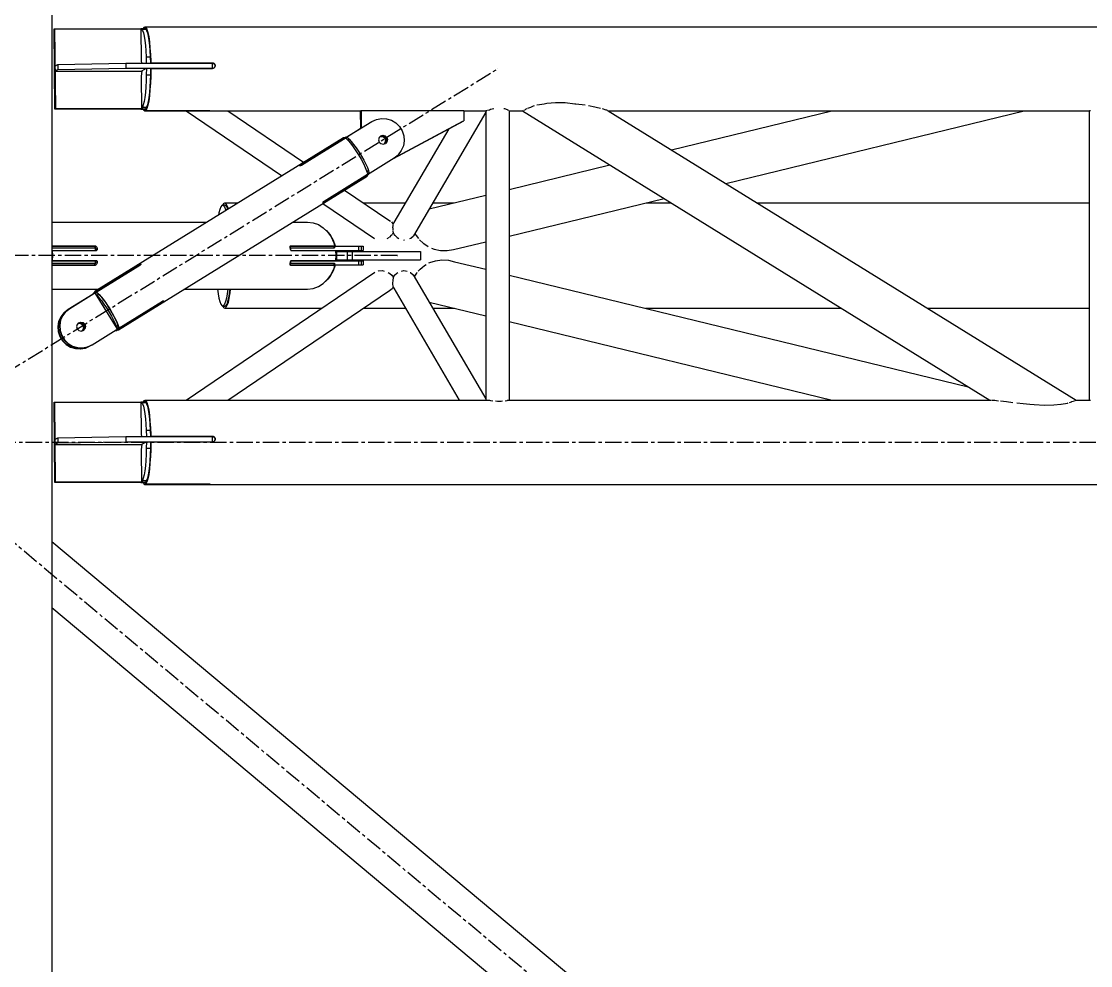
# Model space of a CAD drawing. Header units: millimetres. Extents: x 5143 to 30813, y 232 to 21408.
# Drawn here: x 23491 to 24007, y 13758 to 14213 of the extents above; entities that cross this region are included whole.
import ezdxf

# ---------------------------------------------------------------- set-up
doc = ezdxf.new("R2010")
doc.units = ezdxf.units.MM
doc.header["$LTSCALE"] = 0.25
doc.linetypes.add('CENTER', pattern=[50.8, 31.75, -6.35, 6.35, -6.35])
doc.linetypes.add('XKITLINE00', pattern=[0])

msp = doc.modelspace()

# ---------------------------------------------------------------- linework, layer by layer
at = {"color": 8, "linetype": 'XKITLINE00'}
for p, q in [((23506.2, 14354.32), (23506.2, 12689.51)), ((23507.07, 14209.42), (23507.41, 14209.61)), ((23507.07, 14209.42), (23507.48, 14170.94)), ((23507.41, 14209.61), (23507.83, 14171.13)), ((23507.41, 14209.61), (23549.01, 14209.61)), ((23549.01, 14209.67), (23550.99, 14209.67)), ((23549.01, 14209.67), (23549.18, 14194.11)), ((23549.01, 14209.67), (23549.44, 14209.47)), ((23549.44, 14209.47), (23551.42, 14209.47)), ((23549.44, 14209.47), (23549.85, 14208.77)), ((23549.85, 14208.77), (23550.25, 14207.6)), ((23550.54, 14210.27), (23550.24, 14209.67)), ((23550.25, 14207.6), (23550.62, 14205.98)), ((23550.54, 14210.27), (23550.62, 14210.32)), ((23550.62, 14210.32), (23550.63, 14209.67)), ((23550.62, 14210.32), (23551, 14210.32)), ((23550.99, 14209.67), (23551.42, 14209.47)), ((23551, 14210.55), (23551.03, 14210.57)), ((23551, 14210.55), (23551.01, 14209.67)), ((23551.03, 14210.57), (23551.51, 14210.27)), ((23551.03, 14210.57), (24815.89, 14210.57)), ((23551.42, 14209.47), (23551.84, 14208.77)), ((23551.51, 14210.27), (23551.99, 14209.35)), ((23551.84, 14208.77), (23552.23, 14207.6)), ((23551.99, 14209.35), (23552.43, 14207.86)), ((23552.23, 14207.6), (23552.6, 14205.98)), ((23552.43, 14207.86), (23552.83, 14205.83)), ((23550.62, 14205.98), (23550.94, 14203.97)), ((23550.94, 14203.97), (23551.22, 14201.6)), ((23551.22, 14201.6), (23551.44, 14198.94)), ((23552.6, 14205.98), (23552.92, 14203.97)), ((23552.83, 14205.83), (23553.17, 14203.32)), ((23552.92, 14203.97), (23553.2, 14201.6)), ((23553.17, 14203.32), (23553.45, 14200.42)), ((23553.2, 14201.6), (23553.42, 14198.94)), ((23551.44, 14198.94), (23551.6, 14196.06)), ((23551.6, 14196.06), (23553.58, 14196.06)), ((23551.6, 14196.06), (23551.69, 14193.03)), ((23553.42, 14198.94), (23553.58, 14196.06)), ((23553.45, 14200.42), (23553.66, 14197.22)), ((23553.58, 14196.06), (23553.68, 14193.03)), ((23553.66, 14197.22), (23553.78, 14193.8)), ((23507.61, 14191.62), (23508.98, 14192.4)), ((23507.61, 14191.62), (23507.63, 14189.13)), ((23508.98, 14192.4), (23541.78, 14193.03)), ((23508.98, 14192.4), (23509.01, 14189.91)), ((23541.78, 14193.03), (23551.69, 14193.03)), ((23541.78, 14193.03), (23541.81, 14190.54)), ((23549.18, 14194.11), (23549.35, 14193.03)), ((23551.69, 14193.03), (23553.68, 14193.03)), ((23551.69, 14193.03), (23551.69, 14193.03)), ((23553.67, 14193.13), (23553.79, 14193.2)), ((23553.67, 14193.11), (23583.34, 14193.11)), ((23553.67, 14193.03), (23553.68, 14193.03)), ((23553.68, 14193.03), (23583.38, 14193.03)), ((23553.78, 14193.8), (23553.79, 14193.2)), ((23553.79, 14193.2), (23583.51, 14193.2)), ((23580.88, 14193.11), (23580.88, 14193.03)), ((23583.34, 14193.11), (23583.51, 14193.2)), ((23583.34, 14193.11), (23583.69, 14193.06)), ((23583.38, 14193.03), (23583.41, 14190.54)), ((23583.51, 14193.2), (23583.85, 14193.15)), ((23583.69, 14193.06), (23583.85, 14193.15)), ((23583.69, 14193.06), (23584.01, 14192.93)), ((23583.85, 14193.15), (23584.18, 14193.02)), ((23584.01, 14192.93), (23584.29, 14192.71)), ((23584.11, 14190.65), (23584.32, 14190.81)), ((23584.18, 14193.02), (23584.46, 14192.8)), ((23584.2, 14190.69), (23584.48, 14190.9)), ((23584.29, 14192.71), (23584.51, 14192.43)), ((23584.53, 14191.09), (23584.32, 14190.81)), ((23584.46, 14192.8), (23584.67, 14192.53)), ((23584.69, 14191.18), (23584.48, 14190.9)), ((23584.51, 14192.43), (23584.65, 14192.11)), ((23584.66, 14191.41), (23584.53, 14191.09)), ((23584.65, 14192.11), (23584.7, 14191.76)), ((23584.7, 14191.76), (23584.66, 14191.41)), ((23584.67, 14192.53), (23584.81, 14192.2)), ((23584.82, 14191.51), (23584.69, 14191.18)), ((23584.81, 14192.2), (23584.86, 14191.85)), ((23584.86, 14191.85), (23584.82, 14191.51)), ((23507.63, 14189.13), (23509.01, 14189.91)), ((23507.63, 14189.13), (23549.55, 14189.13)), ((23509.01, 14189.91), (23541.81, 14190.54)), ((23541.81, 14190.54), (23551.71, 14190.54)), ((23549.58, 14189.32), (23549.26, 14186.63)), ((23549.26, 14186.63), (23549.43, 14171.07)), ((23549.58, 14189.32), (23551.72, 14190.54)), ((23551.69, 14187.44), (23551.6, 14184.42)), ((23551.72, 14190.54), (23551.69, 14187.44)), ((23551.69, 14187.44), (23553.67, 14187.44)), ((23551.72, 14190.54), (23553.7, 14190.54)), ((23553.67, 14187.44), (23553.58, 14184.42)), ((23553.78, 14186.75), (23553.66, 14183.33)), ((23553.7, 14190.54), (23553.67, 14187.44)), ((23553.7, 14190.54), (23583.41, 14190.54)), ((23553.7, 14190.44), (23553.82, 14190.51)), ((23553.83, 14190.27), (23553.78, 14186.75)), ((23553.82, 14190.51), (23583.54, 14190.51)), ((23553.82, 14190.51), (23553.83, 14190.27)), ((23583.36, 14190.51), (23583.41, 14190.54)), ((23583.54, 14190.51), (23583.88, 14190.55)), ((23583.88, 14190.55), (23584.2, 14190.69)), ((23551.44, 14181.54), (23551.21, 14178.89)), ((23551.6, 14184.42), (23551.44, 14181.54)), ((23553.42, 14181.54), (23553.19, 14178.89)), ((23553.58, 14184.42), (23553.42, 14181.54)), ((23553.66, 14183.33), (23553.45, 14180.12)), ((23550.94, 14176.53), (23550.61, 14174.52)), ((23551.21, 14178.89), (23550.94, 14176.53)), ((23552.92, 14176.53), (23552.59, 14174.52)), ((23553.17, 14177.23), (23552.83, 14174.72)), ((23553.19, 14178.89), (23552.92, 14176.53)), ((23553.45, 14180.12), (23553.17, 14177.23)), ((23507.48, 14170.94), (23507.83, 14171.13)), ((23507.48, 14170.94), (23551.42, 14170.94)), ((23507.83, 14171.13), (23549.43, 14171.13)), ((23548.97, 14170.94), (23549.08, 14170.88)), ((23549.08, 14170.94), (23549.08, 14170.88)), ((23549.08, 14170.88), (23551.06, 14170.88)), ((23549.84, 14171.76), (23549.43, 14171.07)), ((23549.43, 14171.07), (23551.41, 14171.07)), ((23550.24, 14172.92), (23549.84, 14171.76)), ((23549.84, 14171.76), (23551.83, 14171.76)), ((23550.61, 14174.52), (23550.24, 14172.92)), ((23550.24, 14170.88), (23550.54, 14170.28)), ((23550.54, 14170.28), (23551.03, 14169.97)), ((23551.05, 14170.88), (23551.06, 14170)), ((23551.06, 14170.94), (23551.06, 14170.88)), ((23551.83, 14171.76), (23551.41, 14171.07)), ((23551.42, 14171.09), (23551.43, 14170.23)), ((23551.43, 14170.23), (23551.51, 14170.28)), ((23551.43, 14170.23), (23581.14, 14170.23)), ((23551.99, 14171.2), (23551.51, 14170.28)), ((23552.22, 14172.92), (23551.83, 14171.76)), ((23552.43, 14172.69), (23551.99, 14171.2)), ((23552.59, 14174.52), (23552.22, 14172.92)), ((23552.83, 14174.72), (23552.43, 14172.69)), ((23580.77, 14170.23), (23580.77, 14170)), ((23581.12, 14170.23), (23581.13, 14170)), ((23581.14, 14170.23), (23581.48, 14170.23)), ((23581.48, 14170.23), (23581.79, 14170.21)), ((23581.79, 14170.21), (23582.04, 14170.2)), ((23582.04, 14170.2), (23582.21, 14170.17)), ((23582.21, 14170.17), (23582.3, 14170.14)), ((23582.3, 14170.14), (23582.3, 14170.11)), ((23654.76, 14169.98), (23655.18, 14170.22)), ((23655.18, 14170.22), (23704.7, 14170.22)), ((23655.18, 14170.22), (23655.27, 14161.71)), ((23704.7, 14170.22), (23704.75, 14165.23)), ((23715.56, 14170.15), (23715.41, 14169.99)), ((23715.56, 14170.15), (23715.86, 14170.25)), ((23716.16, 14170.35), (23716.37, 14170.43)), ((23716.37, 14170.43), (23717.12, 14170.57)), ((23717.12, 14170.57), (23717.63, 14170.77)), ((23717.63, 14170.77), (23719.22, 14171.12)), ((23724.11, 14171.11), (23724.33, 14171.08)), ((23724.33, 14171.08), (23725.59, 14170.71)), ((23725.59, 14170.71), (23725.83, 14170.57)), ((23725.83, 14170.57), (23726.4, 14170.4)), ((23726.4, 14170.4), (23726.45, 14170.35)), ((23726.55, 14170.25), (23726.68, 14170.11)), ((23733.43, 14170.25), (23733.26, 14169.98)), ((23733.67, 14170.35), (23734.37, 14170.56)), ((23734.53, 14170.79), (23734.37, 14170.56)), ((23734.53, 14170.79), (23735.22, 14171.11)), ((23735.66, 14171.31), (23736.13, 14171.53)), ((23736.13, 14171.53), (23737, 14171.74)), ((23737, 14171.74), (23738.29, 14172.4)), ((23738.29, 14172.4), (23738.86, 14172.55)), ((23739.99, 14172.85), (23741.18, 14173.16)), ((23741.18, 14173.16), (23743.5, 14173.48)), ((23743.5, 14173.48), (23744.74, 14173.75)), ((23744.74, 14173.75), (23748.88, 14174.07)), ((23748.88, 14174.07), (23753.63, 14173.97)), ((23753.63, 14173.97), (23758.3, 14173.48)), ((23758.3, 14173.48), (23758.72, 14173.45)), ((23758.72, 14173.45), (23763.19, 14172.85)), ((23764.79, 14172.55), (23767.93, 14171.92)), ((23767.93, 14171.92), (23768.59, 14171.74)), ((23768.59, 14171.74), (23770.62, 14171.31)), ((23771.49, 14171.11), (23773.19, 14170.56)), ((23773.19, 14170.56), (23773.58, 14170.48)), ((23773.58, 14170.48), (23773.84, 14170.35)), ((23774.04, 14170.25), (23774.37, 14170.09)), ((24006.55, 14170.15), (24006.39, 14169.98)), ((24006.55, 14170.15), (24006.86, 14170.25)), ((23551.03, 14169.97), (23551.06, 14170)), ((23551.03, 14169.97), (23654.75, 14169.97)), ((23551.06, 14170), (23580.77, 14170)), ((23570.92, 14169.97), (23616.92, 14138.78)), ((23580.77, 14170), (23581.13, 14170)), ((23581.13, 14170), (23581.47, 14170.01)), ((23581.47, 14170.01), (23581.77, 14170.03)), ((23581.77, 14170.03), (23582.02, 14170.05)), ((23582.02, 14170.05), (23582.2, 14170.08)), ((23582.2, 14170.08), (23582.3, 14170.11)), ((23591, 14169.97), (23627.42, 14145.27)), ((23654.76, 14169.98), (23654.86, 14161.46)), ((23660.4, 14164.88), (23662.62, 14165.91)), ((23662.62, 14165.91), (23665.04, 14166.37)), ((23665.04, 14166.37), (23667.49, 14166.23)), ((23667.49, 14166.23), (23669.85, 14165.5)), ((23669.85, 14165.5), (23671.97, 14164.23)), ((23670.67, 14147.02), (23704.34, 14165)), ((23670.84, 14147.12), (23704.75, 14165.23)), ((23715.28, 14169.34), (23680.44, 14109.83)), ((23704.34, 14165), (23704.75, 14165.23)), ((23704.34, 14165.01), (23704.34, 14165)), ((23704.7, 14169.97), (23715.28, 14169.97)), ((23715.28, 14169.99), (23715.37, 14170)), ((23715.28, 14169.99), (23715.41, 14169.99)), ((23715.28, 14169.99), (23715.28, 14030.57)), ((23726.68, 14170.11), (23726.68, 14030.57)), ((23726.68, 14169.97), (23733.06, 14169.97)), ((23733.03, 14169.99), (23733.06, 14170)), ((23733.03, 14169.99), (23733.26, 14169.98)), ((23733.03, 14169.99), (23958.41, 14030.57)), ((23774.37, 14170.09), (23999.9, 14030.57)), ((23774.54, 14169.97), (24006.27, 14169.97)), ((23804.9, 14151.2), (23882.14, 14169.97)), ((23831.06, 14135.02), (23974.83, 14169.97)), ((24006.27, 14169.99), (24006.35, 14170)), ((24006.27, 14169.99), (24006.39, 14169.98)), ((24006.27, 14169.99), (24006.27, 14030.57)), ((23647.55, 14156.94), (23660.4, 14164.88)), ((23648.15, 14157.36), (23654.85, 14161.5)), ((23648.15, 14157.35), (23654.85, 14161.49)), ((23697.49, 14161.36), (23671.02, 14116.15)), ((23671.97, 14164.23), (23673.74, 14162.49)), ((23673.74, 14162.49), (23675.04, 14160.37)), ((23675.04, 14160.37), (23675.81, 14158.01)), ((23526.79, 14083.02), (23646.72, 14157.22)), ((23626.1, 14144.19), (23647.1, 14157.18)), ((23626.46, 14143.89), (23647.45, 14156.88)), ((23626.58, 14143.93), (23647.58, 14156.92)), ((23646.72, 14157.22), (23647.1, 14157.18)), ((23647.1, 14157.18), (23647.33, 14156.81)), ((23647.19, 14157.03), (23647.77, 14157.39)), ((23647.22, 14156.99), (23647.93, 14157.43)), ((23647.29, 14156.88), (23648.13, 14157.4)), ((23647.29, 14156.88), (23647.33, 14156.81)), ((23647.45, 14156.88), (23647.55, 14156.94)), ((23647.45, 14156.88), (23647.48, 14156.85)), ((23647.55, 14156.94), (23647.56, 14156.91)), ((23647.58, 14156.92), (23647.95, 14156.66)), ((23647.77, 14157.39), (23647.93, 14157.43)), ((23647.9, 14156.7), (23648.6, 14157.14)), ((23647.93, 14157.43), (23648.13, 14157.4)), ((23647.95, 14156.66), (23648.92, 14155.72)), ((23648.13, 14157.4), (23648.17, 14157.32)), ((23648.6, 14157.14), (23649.44, 14156.42)), ((23648.68, 14155.95), (23649.44, 14156.42)), ((23648.92, 14155.72), (23650.07, 14154.38)), ((23649.44, 14156.42), (23650.46, 14155.3)), ((23650.46, 14155.3), (23651.62, 14153.85)), ((23663.93, 14157.14), (23663.68, 14156.07)), ((23663.68, 14156.07), (23664, 14155)), ((23664.68, 14157.95), (23663.93, 14157.14)), ((23664, 14155), (23664.81, 14154.24)), ((23664.34, 14157.59), (23664.77, 14157.72)), ((23664.41, 14157.66), (23664.97, 14157.83)), ((23664.44, 14157.69), (23665.1, 14157.87)), ((23664.59, 14157.86), (23665.51, 14158.11)), ((23664.6, 14157.87), (23665.52, 14158.14)), ((23664.68, 14157.95), (23665.73, 14158.26)), ((23664.77, 14157.72), (23665.84, 14157.45)), ((23664.97, 14157.83), (23666.05, 14157.57)), ((23665.1, 14157.87), (23666.16, 14157.58)), ((23665.51, 14158.11), (23666.58, 14157.82)), ((23665.52, 14158.14), (23666.6, 14157.88)), ((23665.73, 14158.26), (23666.8, 14158)), ((23665.84, 14157.45), (23666.65, 14156.69)), ((23666.05, 14157.57), (23666.86, 14156.81)), ((23666.16, 14157.58), (23666.95, 14156.8)), ((23666.93, 14154.66), (23666.44, 14154.14)), ((23666.58, 14157.82), (23667.36, 14157.03)), ((23666.6, 14157.88), (23667.41, 14157.12)), ((23666.65, 14156.69), (23666.97, 14155.62)), ((23666.97, 14155.62), (23666.72, 14154.55)), ((23667.39, 14154.89), (23666.74, 14154.23)), ((23666.8, 14158), (23667.61, 14157.24)), ((23667.48, 14154.98), (23666.8, 14154.25)), ((23666.86, 14156.81), (23667.18, 14155.74)), ((23667.18, 14155.74), (23666.93, 14154.66)), ((23667.69, 14155.09), (23666.94, 14154.29)), ((23666.95, 14156.8), (23667.25, 14155.73)), ((23667.25, 14155.73), (23666.97, 14154.66)), ((23667.36, 14157.03), (23667.66, 14155.96)), ((23667.66, 14155.96), (23667.39, 14154.89)), ((23667.41, 14157.12), (23667.73, 14156.05)), ((23667.73, 14156.05), (23667.48, 14154.98)), ((23667.61, 14157.24), (23667.93, 14156.17)), ((23667.93, 14156.17), (23667.69, 14155.09)), ((23676, 14155.54), (23675.59, 14153.11)), ((23675.81, 14158.01), (23676, 14155.54)), ((23650.07, 14154.38), (23651.34, 14152.71)), ((23651.34, 14152.71), (23652.66, 14150.8)), ((23651.62, 14153.85), (23652.87, 14152.13)), ((23652.66, 14150.8), (23653.98, 14148.75)), ((23652.87, 14152.13), (23654.14, 14150.23)), ((23654.14, 14150.23), (23655.37, 14148.24)), ((23664.81, 14154.24), (23665.88, 14153.98)), ((23665.88, 14153.98), (23666.94, 14154.29)), ((23666.72, 14154.55), (23666.31, 14154.1)), ((23666.97, 14154.66), (23666.48, 14154.15)), ((23674.62, 14150.84), (23673.13, 14148.89)), ((23675.59, 14153.11), (23674.62, 14150.84)), ((23653.98, 14148.75), (23655.22, 14146.66)), ((23655.22, 14146.66), (23656.33, 14144.62)), ((23655.37, 14148.24), (23656.5, 14146.26)), ((23656.33, 14144.62), (23657.24, 14142.76)), ((23656.5, 14146.26), (23657.47, 14144.38)), ((23657.47, 14144.38), (23658.24, 14142.7)), ((23658.37, 14139.41), (23671.22, 14147.35)), ((23671.22, 14147.35), (23673.13, 14148.89)), ((23625.6, 14143.83), (23625.55, 14143.78)), ((23625.55, 14143.78), (23625.55, 14143.75)), ((23625.55, 14143.75), (23625.6, 14143.67)), ((23625.6, 14143.83), (23625.72, 14143.93)), ((23625.6, 14143.67), (23625.72, 14143.64)), ((23625.72, 14143.93), (23625.89, 14144.06)), ((23625.72, 14143.64), (23625.89, 14143.65)), ((23625.89, 14144.06), (23626.1, 14144.19)), ((23625.89, 14144.06), (23626.11, 14143.71)), ((23625.89, 14143.65), (23626.11, 14143.71)), ((23626.1, 14144.19), (23626.35, 14143.8)), ((23626.11, 14143.71), (23626.35, 14143.8)), ((23626.35, 14143.8), (23626.58, 14143.93)), ((23626.35, 14143.83), (23626.46, 14143.89)), ((23626.35, 14143.83), (23626.36, 14143.81)), ((23626.46, 14143.89), (23626.48, 14143.87)), ((23637.28, 14126.36), (23658.27, 14139.35)), ((23637.37, 14126.45), (23658.36, 14139.44)), ((23657.24, 14142.76), (23657.91, 14141.15)), ((23657.91, 14141.15), (23658.31, 14139.87)), ((23658.01, 14140.84), (23658.76, 14141.31)), ((23658.15, 14139.28), (23658.38, 14138.91)), ((23658.15, 14139.28), (23658.19, 14139.22)), ((23658.19, 14139.22), (23659.03, 14139.74)), ((23658.24, 14142.7), (23658.76, 14141.31)), ((23658.25, 14139.11), (23658.97, 14139.55)), ((23658.26, 14139.38), (23658.27, 14139.35)), ((23658.27, 14139.08), (23658.86, 14139.44)), ((23658.27, 14139.35), (23658.37, 14139.41)), ((23658.31, 14139.87), (23658.36, 14139.44)), ((23658.32, 14139.83), (23659.02, 14140.26)), ((23658.35, 14139.43), (23658.37, 14139.41)), ((23658.76, 14141.31), (23659.02, 14140.26)), ((23658.97, 14139.55), (23658.86, 14139.44)), ((23659.03, 14139.74), (23658.97, 14139.55)), ((23658.99, 14139.79), (23659.03, 14139.74)), ((23726.68, 14132.18), (23775.12, 14143.95)), ((23538.29, 14064.39), (23658.23, 14138.58)), ((23637.38, 14125.92), (23658.38, 14138.91)), ((23658.38, 14138.91), (23658.23, 14138.58)), ((23647.28, 14131.81), (23668.53, 14117.39)), ((23688.02, 14122.77), (23715.28, 14129.4)), ((23588.01, 14124.43), (23587.54, 14123.69)), ((23588.01, 14124.43), (23588.49, 14124.67)), ((23588.49, 14124.67), (23589.48, 14124.67)), ((23588.49, 14124.67), (23588.97, 14124.43)), ((23588.93, 14125.36), (23588.54, 14124.67)), ((23588.93, 14125.36), (23589.48, 14125.67)), ((23588.97, 14124.43), (23589.44, 14123.69)), ((23589.48, 14125.67), (23590.03, 14125.36)), ((23589.48, 14125.67), (23595.74, 14125.67)), ((23589.48, 14124.67), (23589.96, 14124.43)), ((23589.96, 14124.43), (23590.43, 14123.69)), ((23590.03, 14125.36), (23590.56, 14124.43)), ((23590.56, 14124.43), (23591.07, 14122.91)), ((23636.72, 14125.81), (23636.7, 14125.69)), ((23636.7, 14125.69), (23636.74, 14125.62)), ((23636.81, 14125.97), (23636.72, 14125.81)), ((23636.74, 14125.62), (23636.77, 14125.61)), ((23636.77, 14125.61), (23636.83, 14125.63)), ((23636.78, 14125.31), (23661.65, 14108.45)), ((23636.96, 14126.13), (23636.81, 14125.97)), ((23636.83, 14125.63), (23636.98, 14125.69)), ((23636.96, 14126.13), (23637.15, 14126.3)), ((23636.96, 14126.13), (23637.17, 14125.79)), ((23636.98, 14125.69), (23637.17, 14125.79)), ((23637.15, 14126.3), (23637.37, 14126.45)), ((23637.15, 14126.3), (23637.38, 14125.92)), ((23637.16, 14126.31), (23637.17, 14126.3)), ((23637.17, 14126.3), (23637.28, 14126.36)), ((23637.17, 14125.79), (23637.38, 14125.92)), ((23637.27, 14126.39), (23637.28, 14126.36)), ((23656.3, 14125.67), (23676.6, 14125.67)), ((23689.72, 14125.67), (23699.95, 14125.67)), ((23726.68, 14109.64), (23801.28, 14127.77)), ((23792.64, 14125.67), (23804.67, 14125.67)), ((23846.16, 14125.67), (24006.27, 14125.67)), ((23586.67, 14120.8), (23586.52, 14119.97)), ((23587.09, 14122.47), (23586.67, 14120.8)), ((23587.54, 14123.69), (23587.09, 14122.47)), ((23589.44, 14123.69), (23589.89, 14122.47)), ((23589.89, 14122.47), (23589.98, 14122.11)), ((23590.43, 14123.69), (23590.82, 14122.63)), ((23591.07, 14122.91), (23591.09, 14122.8)), ((23506.2, 14116.42), (23580.78, 14116.42)), ((23622.41, 14116.42), (23629.41, 14116.42)), ((23629.41, 14116.42), (23632.08, 14116.11)), ((23632.08, 14116.11), (23634.65, 14115.2)), ((23634.65, 14115.2), (23637.01, 14113.7)), ((23637.01, 14113.7), (23639.09, 14111.69)), ((23668.53, 14117.39), (23669.38, 14116.81)), ((23669.9, 14116.46), (23670.59, 14115.48)), ((23670.44, 14114.06), (23670.42, 14113.76)), ((23670.42, 14113.76), (23670.45, 14113.57)), ((23670.51, 14115.01), (23670.45, 14114.23)), ((23670.45, 14113.57), (23670.52, 14112.46)), ((23670.57, 14115.27), (23670.5, 14115.12)), ((23670.5, 14115.12), (23670.51, 14115.01)), ((23670.65, 14115.44), (23670.61, 14115.35)), ((23671.02, 14116.15), (23670.65, 14115.44)), ((23638.02, 14112.73), (23638.53, 14112.33)), ((23638.53, 14112.33), (23639.01, 14111.77)), ((23639.09, 14111.69), (23640.79, 14109.25)), ((23639.15, 14111.6), (23640.36, 14110.19)), ((23640.36, 14110.19), (23641.8, 14107.67)), ((23640.79, 14109.25), (23642.05, 14106.46)), ((23667.72, 14108.46), (23668.97, 14109.18)), ((23669.74, 14110.02), (23668.97, 14109.18)), ((23669.74, 14110.02), (23670.21, 14110.49)), ((23670.65, 14111.38), (23670.21, 14110.49)), ((23670.54, 14112.23), (23670.56, 14111.82)), ((23670.56, 14111.82), (23670.63, 14111.56)), ((23670.63, 14111.56), (23670.67, 14111.22)), ((23670.67, 14111.22), (23671.3, 14110.14)), ((23671.3, 14110.14), (23671.42, 14110.02)), ((23671.42, 14110.02), (23672.56, 14108.9)), ((23672.56, 14108.9), (23673.4, 14108.46)), ((23678.74, 14108.46), (23679.2, 14108.67)), ((23679.2, 14108.67), (23680.44, 14109.83)), ((23681.19, 14111.11), (23681.8, 14110.01)), ((23681.8, 14110.01), (23682.92, 14108.46)), ((23506.2, 14104.87), (23527.11, 14104.87)), ((23506.2, 14104.77), (23526.64, 14104.77)), ((23506.2, 14103.97), (23527.03, 14103.97)), ((23526.37, 14104.87), (23526.55, 14104.83)), ((23526.55, 14104.83), (23527.29, 14104.83)), ((23526.55, 14104.83), (23526.63, 14104.77)), ((23526.64, 14104.77), (23526.73, 14104.7)), ((23526.64, 14104.77), (23527.03, 14103.97)), ((23526.73, 14104.7), (23526.91, 14104.5)), ((23526.91, 14104.5), (23527.07, 14104.23)), ((23527.03, 14103.97), (23527.03, 14102.77)), ((23527.07, 14104.23), (23527.19, 14103.93)), ((23527.11, 14104.87), (23527.29, 14104.83)), ((23527.19, 14103.93), (23527.27, 14103.62)), ((23527.3, 14103.26), (23527.25, 14103.05)), ((23527.27, 14103.62), (23527.3, 14103.32)), ((23527.29, 14104.83), (23527.47, 14104.7)), ((23527.3, 14103.32), (23527.3, 14103.26)), ((23527.47, 14104.7), (23527.65, 14104.5)), ((23527.65, 14104.5), (23527.81, 14104.23)), ((23527.81, 14104.23), (23527.93, 14103.93)), ((23527.93, 14103.93), (23528.01, 14103.62)), ((23528.03, 14103.32), (23527.96, 14103.05)), ((23528.01, 14103.62), (23528.03, 14103.43)), ((23528.03, 14103.43), (23528.03, 14103.32)), ((23620.87, 14104.5), (23620.85, 14104.23)), ((23620.85, 14104.23), (23620.88, 14103.93)), ((23620.95, 14104.7), (23620.87, 14104.5)), ((23620.88, 14104.5), (23621.13, 14103.97)), ((23620.88, 14103.93), (23620.96, 14103.62)), ((23621.06, 14104.83), (23620.95, 14104.7)), ((23620.96, 14103.62), (23621.04, 14103.43)), ((23621.01, 14104.77), (23656.28, 14104.77)), ((23621.04, 14103.43), (23621.07, 14103.32)), ((23621.06, 14104.83), (23621.22, 14104.87)), ((23621.07, 14103.32), (23621.18, 14103.05)), ((23621.13, 14103.97), (23642.38, 14103.97)), ((23621.13, 14103.97), (23621.13, 14103.16)), ((23621.22, 14104.87), (23642.46, 14104.87)), ((23641.5, 14107.67), (23641.8, 14107.67)), ((23641.8, 14107.67), (23642.79, 14104.87)), ((23641.98, 14104.77), (23642.38, 14103.97)), ((23642.05, 14106.46), (23642.46, 14104.87)), ((23642.38, 14104.77), (23642.38, 14103.97)), ((23642.46, 14104.87), (23642.79, 14104.87)), ((23653.95, 14104.77), (23653.95, 14102.77)), ((23655.29, 14104.77), (23655.29, 14102.77)), ((23656.28, 14104.77), (23656.28, 14102.77)), ((23675.76, 14107.77), (23675.89, 14107.75)), ((23675.89, 14107.75), (23676.1, 14107.77)), ((23683.46, 14107.77), (23685.21, 14106.23)), ((23685.21, 14106.23), (23685.42, 14106)), ((23685.42, 14106), (23687.51, 14104.6)), ((23689.11, 14103.89), (23690.53, 14103.32)), ((23690.53, 14103.32), (23693.56, 14102.71)), ((23696.72, 14102.64), (23699.85, 14103.11)), ((23699.85, 14103.11), (23715.28, 14106.87)), ((23506.2, 14102.77), (23527.03, 14102.77)), ((23506.2, 14102.67), (23527.55, 14102.67)), ((23506.3, 14102.67), (23506.51, 14100.27)), ((23506.51, 14100.27), (23506.3, 14097.87)), ((23526.84, 14102.67), (23527, 14102.72)), ((23527, 14102.72), (23527.14, 14102.85)), ((23527, 14102.72), (23527.71, 14102.72)), ((23527.25, 14103.05), (23527.14, 14102.85)), ((23527.55, 14102.67), (23527.71, 14102.72)), ((23527.71, 14102.72), (23527.85, 14102.85)), ((23527.96, 14103.05), (23527.85, 14102.85)), ((23621.18, 14103.05), (23621.32, 14102.85)), ((23621.32, 14102.85), (23621.48, 14102.72)), ((23621.42, 14102.77), (23656.28, 14102.77)), ((23621.48, 14102.72), (23621.65, 14102.67)), ((23621.65, 14102.67), (23642.9, 14102.67)), ((23642.9, 14102.67), (23643.1, 14100.27)), ((23642.9, 14102.67), (23643.22, 14102.67)), ((23643.1, 14100.27), (23642.9, 14097.87)), ((23643, 14101.48), (23643.34, 14101.48)), ((23643, 14099.07), (23643.34, 14099.07)), ((23643.22, 14102.67), (23643.34, 14101.48)), ((23643.34, 14099.07), (23643.23, 14097.87)), ((23643.26, 14102.27), (23645.75, 14102.27)), ((23643.27, 14098.27), (23683.84, 14098.27)), ((23643.34, 14101.48), (23643.38, 14100.27)), ((23643.38, 14100.27), (23643.34, 14099.07)), ((23645.75, 14102.27), (23683.84, 14102.27)), ((23648.47, 14102.27), (23648.47, 14098.27)), ((23650.9, 14102.27), (23650.9, 14098.27)), ((23683.84, 14102.27), (23683.84, 14098.27)), ((23691.16, 14097.78), (23694.22, 14098.15)), ((23693.56, 14102.71), (23696.72, 14102.64)), ((23694.22, 14098.15), (23697.33, 14097.97)), ((23697.33, 14097.97), (23700.33, 14097.26)), ((23506.2, 14097.87), (23527.55, 14097.87)), ((23506.2, 14097.77), (23527.03, 14097.77)), ((23506.2, 14096.58), (23527.03, 14096.58)), ((23506.2, 14095.77), (23526.64, 14095.77)), ((23506.2, 14095.67), (23527.11, 14095.67)), ((23526.37, 14095.67), (23526.55, 14095.72)), ((23526.55, 14095.72), (23526.63, 14095.77)), ((23526.55, 14095.72), (23527.29, 14095.72)), ((23527.03, 14096.58), (23526.64, 14095.77)), ((23526.64, 14095.78), (23526.73, 14095.85)), ((23526.91, 14096.05), (23526.73, 14095.85)), ((23526.84, 14097.87), (23527, 14097.83)), ((23527.07, 14096.32), (23526.91, 14096.05)), ((23527, 14097.83), (23527.71, 14097.83)), ((23527, 14097.83), (23527.14, 14097.7)), ((23527.03, 14097.77), (23527.03, 14096.58)), ((23527.19, 14096.62), (23527.07, 14096.32)), ((23527.11, 14095.67), (23527.29, 14095.72)), ((23527.14, 14097.7), (23527.25, 14097.5)), ((23527.16, 14082.99), (23548.15, 14095.98)), ((23527.27, 14096.93), (23527.19, 14096.62)), ((23527.25, 14097.5), (23527.3, 14097.29)), ((23527.3, 14097.23), (23527.27, 14096.93)), ((23527.29, 14095.72), (23527.47, 14095.85)), ((23527.3, 14097.29), (23527.3, 14097.23)), ((23527.65, 14096.05), (23527.47, 14095.85)), ((23527.51, 14082.69), (23548.51, 14095.67)), ((23527.55, 14097.87), (23527.71, 14097.83)), ((23527.64, 14082.72), (23548.63, 14095.71)), ((23527.81, 14096.32), (23527.65, 14096.05)), ((23527.71, 14097.83), (23527.85, 14097.7)), ((23527.93, 14096.62), (23527.81, 14096.32)), ((23527.85, 14097.7), (23527.96, 14097.5)), ((23528.01, 14096.93), (23527.93, 14096.62)), ((23527.96, 14097.5), (23528.03, 14097.23)), ((23528.03, 14097.12), (23528.01, 14096.93)), ((23528.03, 14097.23), (23528.03, 14097.12)), ((23548.15, 14095.98), (23548.38, 14096.11)), ((23548.15, 14095.98), (23548.38, 14095.6)), ((23548.38, 14096.11), (23548.6, 14096.23)), ((23548.38, 14096.11), (23548.63, 14095.71)), ((23548.51, 14095.67), (23548.53, 14095.65)), ((23548.6, 14096.23), (23548.8, 14096.33)), ((23548.63, 14095.71), (23548.84, 14095.86)), ((23548.8, 14096.33), (23548.92, 14096.37)), ((23548.84, 14095.86), (23549, 14096.01)), ((23548.92, 14096.37), (23548.95, 14096.37)), ((23548.95, 14096.37), (23549.07, 14096.34)), ((23549.1, 14096.14), (23549, 14096.01)), ((23549.07, 14096.34), (23549.12, 14096.26)), ((23549.12, 14096.26), (23549.1, 14096.14)), ((23620.88, 14096.62), (23620.85, 14096.32)), ((23620.85, 14096.32), (23620.87, 14096.05)), ((23620.87, 14096.05), (23620.95, 14095.85)), ((23620.96, 14096.93), (23620.88, 14096.62)), ((23621.13, 14096.58), (23620.88, 14096.05)), ((23620.95, 14095.85), (23621.06, 14095.72)), ((23621.04, 14097.12), (23620.96, 14096.93)), ((23621.01, 14095.77), (23641.98, 14095.77)), ((23621.07, 14097.23), (23621.04, 14097.12)), ((23621.06, 14095.72), (23621.22, 14095.67)), ((23621.18, 14097.5), (23621.07, 14097.23)), ((23621.13, 14097.38), (23621.13, 14096.58)), ((23621.13, 14096.58), (23642.38, 14096.58)), ((23621.32, 14097.7), (23621.18, 14097.5)), ((23621.22, 14095.67), (23642.46, 14095.67)), ((23621.32, 14097.7), (23621.48, 14097.83)), ((23621.42, 14097.77), (23656.28, 14097.77)), ((23621.48, 14097.83), (23621.65, 14097.87)), ((23621.65, 14097.87), (23642.9, 14097.87)), ((23641.8, 14092.88), (23640.36, 14090.36)), ((23642.05, 14094.09), (23640.79, 14091.3)), ((23641.5, 14092.88), (23641.8, 14092.88)), ((23642.79, 14095.67), (23641.8, 14092.88)), ((23642.38, 14096.58), (23641.98, 14095.77)), ((23641.98, 14095.77), (23655.29, 14095.77)), ((23642.46, 14095.67), (23642.05, 14094.09)), ((23642.38, 14096.58), (23642.38, 14095.77)), ((23642.46, 14095.67), (23642.79, 14095.67)), ((23642.9, 14097.87), (23643.23, 14097.87)), ((23653.95, 14097.77), (23653.95, 14095.77)), ((23655.29, 14097.77), (23655.29, 14095.77)), ((23655.29, 14095.77), (23656.28, 14095.77)), ((23656.28, 14097.77), (23656.28, 14095.77)), ((23663.46, 14092.81), (23663.67, 14092.88)), ((23663.67, 14092.88), (23665.62, 14092.98)), ((23665.62, 14092.98), (23666.37, 14092.81)), ((23674.73, 14092.81), (23675.76, 14093)), ((23675.76, 14093), (23677.51, 14092.8)), ((23683.64, 14093.76), (23682.81, 14092.81)), ((23683.64, 14093.76), (23684.69, 14094.54)), ((23684.69, 14094.54), (23685.8, 14095.52)), ((23685.8, 14095.52), (23686.67, 14095.99)), ((23687.95, 14096.69), (23688.3, 14096.89)), ((23688.3, 14096.89), (23691.16, 14097.78)), ((23700.33, 14097.26), (23700.41, 14097.22)), ((23700.33, 14097.26), (23715.28, 14093.62)), ((23570.89, 14030.57), (23661.85, 14092.26)), ((23637.01, 14086.85), (23639.09, 14088.85)), ((23638.02, 14087.82), (23638.53, 14088.22)), ((23639.01, 14088.78), (23638.53, 14088.22)), ((23640.79, 14091.3), (23639.09, 14088.85)), ((23640.36, 14090.36), (23639.15, 14088.94)), ((23668.25, 14092.13), (23669.15, 14091.63)), ((23669.15, 14091.63), (23669.98, 14090.74)), ((23669.98, 14090.74), (23670.4, 14090.33)), ((23670.4, 14090.33), (23670.71, 14089.72)), ((23670.52, 14088.23), (23670.44, 14086.99)), ((23670.55, 14088.74), (23670.53, 14088.41)), ((23670.62, 14089.01), (23670.55, 14088.74)), ((23670.73, 14089.81), (23670.62, 14089.01)), ((23671.18, 14090.6), (23670.73, 14089.81)), ((23671.18, 14090.6), (23671.32, 14090.74)), ((23671.32, 14090.74), (23672.44, 14091.85)), ((23672.44, 14091.85), (23672.98, 14092.13)), ((23678.96, 14092.13), (23679.08, 14092.08)), ((23679.08, 14092.08), (23680.32, 14090.92)), ((23680.32, 14090.92), (23715.28, 14031.21)), ((23681.36, 14090.73), (23680.85, 14090.01)), ((23681.87, 14091.73), (23681.36, 14090.73)), ((23682.22, 14092.13), (23681.87, 14091.73)), ((23726.68, 14090.85), (23947.94, 14037.05)), ((23506.2, 14084.12), (23528.57, 14084.12)), ((23514.76, 14074.79), (23527.61, 14082.74)), ((23526.16, 14082.16), (23527, 14082.68)), ((23526.31, 14082.2), (23527.15, 14082.72)), ((23526.51, 14082.16), (23527.35, 14082.68)), ((23526.79, 14083.02), (23526.64, 14082.69)), ((23526.64, 14082.69), (23526.74, 14082.52)), ((23526.79, 14083.02), (23527.16, 14082.99)), ((23527, 14082.68), (23527.15, 14082.72)), ((23527.15, 14082.72), (23527.35, 14082.68)), ((23527.16, 14082.99), (23527.39, 14082.61)), ((23527.35, 14082.68), (23527.39, 14082.61)), ((23527.61, 14082.74), (23527.81, 14082.42)), ((23527.64, 14082.72), (23527.82, 14082.42)), ((23527.64, 14082.72), (23528.01, 14082.47)), ((23570.2, 14084.12), (23629.41, 14084.12)), ((23585.97, 14084.12), (23586.28, 14081.83)), ((23591.01, 14084.12), (23590.69, 14081.83)), ((23591.02, 14030.57), (23668.84, 14083.35)), ((23592, 14084.12), (23591.68, 14081.83)), ((23592.17, 14084.12), (23591.96, 14082.31)), ((23629.41, 14084.12), (23632.08, 14084.44)), ((23632.08, 14084.44), (23634.65, 14085.35)), ((23634.65, 14085.35), (23637.01, 14086.85)), ((23668.69, 14083.3), (23668.84, 14083.35)), ((23668.84, 14083.35), (23669.63, 14083.91)), ((23669.63, 14083.91), (23670.19, 14084.32)), ((23670.7, 14085.08), (23670.19, 14084.32)), ((23670.44, 14086.99), (23670.41, 14086.8)), ((23670.41, 14086.8), (23670.43, 14086.56)), ((23670.44, 14086.43), (23670.5, 14085.55)), ((23670.5, 14085.55), (23670.49, 14085.44)), ((23670.49, 14085.44), (23670.55, 14085.31)), ((23670.58, 14085.25), (23670.72, 14084.95)), ((23670.75, 14085.01), (23670.72, 14084.95)), ((23670.72, 14084.95), (23670.93, 14084.56)), ((23670.93, 14084.56), (23671.1, 14084.41)), ((23670.93, 14084.56), (23702.54, 14030.57)), ((23513.8, 14074.25), (23526.02, 14081.81)), ((23514, 14074.37), (23526.01, 14081.79)), ((23526.05, 14082.05), (23525.99, 14081.87)), ((23525.99, 14081.87), (23526.04, 14081.77)), ((23526.16, 14082.16), (23526.05, 14082.05)), ((23526.16, 14082.16), (23526.31, 14082.2)), ((23526.31, 14082.2), (23526.51, 14082.16)), ((23526.51, 14082.16), (23526.55, 14082.09)), ((23526.98, 14081.9), (23527.82, 14082.42)), ((23526.98, 14081.9), (23527.82, 14081.19)), ((23526.98, 14081.9), (23537.4, 14065.03)), ((23527.82, 14082.42), (23528.66, 14081.7)), ((23527.82, 14081.19), (23528.66, 14081.7)), ((23527.82, 14081.19), (23528.84, 14080.07)), ((23528.01, 14082.47), (23528.98, 14081.52)), ((23528.66, 14081.7), (23529.68, 14080.59)), ((23528.84, 14080.07), (23530.01, 14078.62)), ((23528.98, 14081.52), (23530.13, 14080.18)), ((23529.68, 14080.59), (23530.85, 14079.14)), ((23530.01, 14078.62), (23531.25, 14076.9)), ((23530.13, 14080.18), (23531.4, 14078.52)), ((23530.85, 14079.14), (23532.09, 14077.42)), ((23531.4, 14078.52), (23532.72, 14076.61)), ((23532.09, 14077.42), (23533.36, 14075.52)), ((23538.43, 14065.25), (23559.42, 14078.24)), ((23538.43, 14065.22), (23559.33, 14078.15)), ((23538.44, 14064.72), (23559.43, 14077.7)), ((23559.21, 14078.07), (23559.43, 14077.7)), ((23559.32, 14078.17), (23559.33, 14078.15)), ((23559.42, 14078.24), (23559.64, 14078.36)), ((23559.42, 14078.23), (23559.66, 14077.85)), ((23559.43, 14077.7), (23559.66, 14077.85)), ((23559.64, 14078.36), (23559.85, 14078.43)), ((23559.66, 14077.85), (23559.86, 14077.99)), ((23559.85, 14078.43), (23560.01, 14078.46)), ((23559.86, 14077.99), (23560.04, 14078.12)), ((23560.01, 14078.46), (23560.13, 14078.43)), ((23560.04, 14078.12), (23560.13, 14078.2)), ((23560.13, 14078.43), (23560.17, 14078.36)), ((23560.15, 14078.24), (23560.13, 14078.2)), ((23560.17, 14078.36), (23560.15, 14078.24)), ((23586.28, 14081.83), (23586.67, 14079.75)), ((23586.67, 14079.75), (23587.09, 14078.08)), ((23587.09, 14078.08), (23587.54, 14076.86)), ((23589.89, 14078.08), (23589.44, 14076.86)), ((23590.31, 14079.75), (23589.89, 14078.08)), ((23590.69, 14081.83), (23590.31, 14079.75)), ((23590.88, 14078.08), (23590.43, 14076.86)), ((23591.07, 14077.64), (23590.56, 14076.12)), ((23591.3, 14079.75), (23590.88, 14078.08)), ((23591.54, 14079.73), (23591.07, 14077.64)), ((23591.68, 14081.83), (23591.3, 14079.75)), ((23591.96, 14082.31), (23591.54, 14079.73)), ((23687.97, 14077.85), (23715.28, 14071.21)), ((23511.88, 14072.71), (23510.4, 14070.76)), ((23512.09, 14072.83), (23510.6, 14070.88)), ((23512.64, 14073.14), (23511.15, 14071.19)), ((23512.85, 14073.26), (23511.36, 14071.3)), ((23511.88, 14072.71), (23513.8, 14074.25)), ((23511.88, 14072.71), (23512.09, 14072.83)), ((23512.09, 14072.83), (23514, 14074.37)), ((23512.64, 14073.14), (23514.55, 14074.68)), ((23512.64, 14073.14), (23512.85, 14073.26)), ((23512.85, 14073.26), (23514.76, 14074.79)), ((23513.8, 14074.25), (23514, 14074.37)), ((23514.55, 14074.68), (23514.76, 14074.79)), ((23531.25, 14076.9), (23532.52, 14075)), ((23532.52, 14075), (23533.75, 14073.01)), ((23532.72, 14076.61), (23534.04, 14074.56)), ((23533.36, 14075.52), (23534.59, 14073.53)), ((23533.75, 14073.01), (23534.88, 14071.03)), ((23534.04, 14074.56), (23535.28, 14072.47)), ((23534.59, 14073.53), (23535.72, 14071.55)), ((23535.28, 14072.47), (23536.39, 14070.43)), ((23587.54, 14076.86), (23588.01, 14076.12)), ((23588.01, 14076.12), (23588.49, 14075.87)), ((23588.49, 14075.87), (23588.97, 14076.12)), ((23588.49, 14075.87), (23589.48, 14075.87)), ((23588.54, 14075.87), (23588.93, 14075.19)), ((23588.93, 14075.19), (23589.48, 14074.87)), ((23589.44, 14076.86), (23588.97, 14076.12)), ((23589.48, 14075.87), (23589.96, 14076.12)), ((23589.48, 14074.87), (23590.03, 14075.19)), ((23589.48, 14074.87), (23636.21, 14074.87)), ((23590.43, 14076.86), (23589.96, 14076.12)), ((23590.56, 14076.12), (23590.03, 14075.19)), ((23656.27, 14074.87), (23676.68, 14074.87)), ((23689.72, 14074.87), (23700.2, 14074.87)), ((23792.31, 14074.87), (23886.79, 14074.87)), ((23928.28, 14074.87), (24006.27, 14074.87)), ((23509.42, 14068.5), (23509.02, 14066.06)), ((23509.63, 14068.61), (23509.22, 14066.18)), ((23510.4, 14070.76), (23509.42, 14068.5)), ((23510.6, 14070.88), (23509.63, 14068.61)), ((23510.18, 14068.93), (23509.77, 14066.49)), ((23510.38, 14069.04), (23509.98, 14066.61)), ((23511.15, 14071.19), (23510.18, 14068.93)), ((23511.36, 14071.3), (23510.38, 14069.04)), ((23518.29, 14067.06), (23518.04, 14065.98)), ((23519.04, 14067.86), (23518.29, 14067.06)), ((23518.7, 14067.5), (23519.13, 14067.63)), ((23518.78, 14067.58), (23519.34, 14067.74)), ((23518.97, 14067.78), (23519.89, 14068.06)), ((23519.04, 14067.86), (23520.09, 14068.17)), ((23519.13, 14067.63), (23520.21, 14067.37)), ((23519.34, 14067.74), (23520.41, 14067.48)), ((23519.89, 14068.06), (23520.96, 14067.8)), ((23520.09, 14068.17), (23521.17, 14067.91)), ((23520.21, 14067.37), (23521.01, 14066.6)), ((23520.41, 14067.48), (23521.22, 14066.72)), ((23520.96, 14067.8), (23521.77, 14067.03)), ((23521.17, 14067.91), (23521.98, 14067.15)), ((23521.77, 14067.03), (23522.09, 14065.97)), ((23521.98, 14067.15), (23522.3, 14066.08)), ((23534.88, 14071.03), (23535.85, 14069.15)), ((23535.72, 14071.55), (23536.69, 14069.67)), ((23535.85, 14069.15), (23536.62, 14067.47)), ((23536.39, 14070.43), (23537.3, 14068.56)), ((23536.62, 14067.47), (23537.14, 14066.08)), ((23536.69, 14069.67), (23537.46, 14067.99)), ((23537.3, 14068.56), (23537.97, 14066.95)), ((23537.46, 14067.99), (23537.98, 14066.6)), ((23726.68, 14068.44), (23882.4, 14030.57)), ((23509.02, 14066.06), (23509.2, 14063.59)), ((23509.2, 14063.59), (23509.97, 14061.23)), ((23509.22, 14066.18), (23509.41, 14063.71)), ((23509.41, 14063.71), (23510.17, 14061.35)), ((23509.77, 14066.49), (23509.96, 14064.02)), ((23509.96, 14064.02), (23510.72, 14061.66)), ((23509.98, 14066.61), (23510.16, 14064.14)), ((23510.16, 14064.14), (23510.93, 14061.78)), ((23518.04, 14065.98), (23518.36, 14064.91)), ((23518.36, 14064.91), (23519.17, 14064.15)), ((23519.17, 14064.15), (23520.24, 14063.89)), ((23520.24, 14063.89), (23521.3, 14064.2)), ((23521.09, 14064.46), (23520.67, 14064.02)), ((23521.29, 14064.58), (23520.81, 14064.06)), ((23521.01, 14066.6), (23521.34, 14065.54)), ((23521.34, 14065.54), (23521.09, 14064.46)), ((23521.84, 14064.89), (23521.16, 14064.16)), ((23521.22, 14066.72), (23521.54, 14065.65)), ((23521.54, 14065.65), (23521.29, 14064.58)), ((23522.05, 14065), (23521.3, 14064.2)), ((23522.09, 14065.97), (23521.84, 14064.89)), ((23522.3, 14066.08), (23522.05, 14065)), ((23525.58, 14057.27), (23538.43, 14065.21)), ((23536.86, 14064.25), (23536.89, 14064.21)), ((23536.89, 14064.21), (23537.08, 14064.17)), ((23537.08, 14064.17), (23537.24, 14064.21)), ((23537.14, 14066.08), (23537.98, 14066.6)), ((23537.14, 14066.08), (23537.4, 14065.03)), ((23537.24, 14064.21), (23538.08, 14064.73)), ((23537.35, 14064.32), (23537.24, 14064.21)), ((23537.35, 14064.32), (23538.19, 14064.84)), ((23537.41, 14064.5), (23537.35, 14064.32)), ((23537.37, 14064.56), (23537.41, 14064.5)), ((23537.4, 14065.03), (23538.24, 14065.55)), ((23537.41, 14064.5), (23538.25, 14065.02)), ((23537.82, 14064.57), (23537.91, 14064.42)), ((23537.91, 14064.42), (23538.29, 14064.39)), ((23537.97, 14066.95), (23538.37, 14065.68)), ((23537.98, 14066.6), (23538.24, 14065.55)), ((23538.19, 14064.84), (23538.08, 14064.73)), ((23538.25, 14065.02), (23538.19, 14064.84)), ((23538.21, 14065.08), (23538.44, 14064.72)), ((23538.21, 14065.08), (23538.25, 14065.02)), ((23538.23, 14065.54), (23538.43, 14065.21)), ((23538.24, 14065.55), (23538.43, 14065.25)), ((23538.44, 14064.72), (23538.29, 14064.39)), ((23538.37, 14065.68), (23538.43, 14065.25)), ((23509.97, 14061.23), (23511.27, 14059.12)), ((23510.17, 14061.35), (23511.48, 14059.23)), ((23510.72, 14061.66), (23512.03, 14059.55)), ((23510.93, 14061.78), (23512.24, 14059.66)), ((23511.27, 14059.12), (23513.04, 14057.37)), ((23511.48, 14059.23), (23513.24, 14057.49)), ((23512.03, 14059.55), (23513.79, 14057.8)), ((23512.24, 14059.66), (23514, 14057.92)), ((23513.04, 14057.37), (23515.16, 14056.1)), ((23513.24, 14057.49), (23515.37, 14056.22)), ((23513.79, 14057.8), (23515.92, 14056.53)), ((23514, 14057.92), (23516.12, 14056.65)), ((23522.6, 14055.81), (23524.82, 14056.84)), ((23523.15, 14056.12), (23525.37, 14057.15)), ((23523.35, 14056.24), (23525.58, 14057.27)), ((23524.62, 14056.72), (23524.82, 14056.84)), ((23524.82, 14056.84), (23525.2, 14057.07)), ((23525.37, 14057.15), (23525.58, 14057.27)), ((23515.16, 14056.1), (23517.52, 14055.38)), ((23515.37, 14056.22), (23517.73, 14055.49)), ((23515.92, 14056.53), (23518.28, 14055.81)), ((23516.12, 14056.65), (23518.48, 14055.92)), ((23517.52, 14055.38), (23519.98, 14055.24)), ((23517.73, 14055.49), (23520.18, 14055.35)), ((23518.28, 14055.81), (23520.73, 14055.67)), ((23518.48, 14055.92), (23520.94, 14055.78)), ((23519.98, 14055.24), (23522.39, 14055.69)), ((23520.18, 14055.35), (23522.6, 14055.81)), ((23520.73, 14055.67), (23523.15, 14056.12)), ((23520.94, 14055.78), (23523.35, 14056.24)), ((23522.39, 14055.69), (23524.62, 14056.72)), ((23522.39, 14055.69), (23522.6, 14055.81)), ((23523.15, 14056.12), (23523.35, 14056.24)), ((23507.06, 14029.42), (23507.41, 14029.61)), ((23507.06, 14029.42), (23507.48, 13990.94)), ((23507.41, 14029.61), (23507.82, 13991.13)), ((23507.41, 14029.61), (23549, 14029.61)), ((23549, 14029.67), (23550.98, 14029.67)), ((23549, 14029.67), (23549.17, 14014.11)), ((23549, 14029.67), (23549.43, 14029.47)), ((23549.43, 14029.47), (23551.41, 14029.47)), ((23549.43, 14029.47), (23549.85, 14028.77)), ((23549.85, 14028.77), (23550.25, 14027.6)), ((23550.53, 14030.27), (23550.23, 14029.67)), ((23550.25, 14027.6), (23550.61, 14025.98)), ((23550.53, 14030.27), (23550.62, 14030.32)), ((23550.61, 14025.98), (23550.94, 14023.97)), ((23550.62, 14030.32), (23550.62, 14029.67)), ((23550.62, 14030.32), (23550.99, 14030.32)), ((23550.98, 14029.67), (23551.41, 14029.47)), ((23550.99, 14030.55), (23551.02, 14030.57)), ((23550.99, 14030.55), (23551, 14029.67)), ((23551.02, 14030.57), (23551.51, 14030.27)), ((23551.02, 14030.57), (23715.84, 14030.57)), ((23551.41, 14029.47), (23551.83, 14028.77)), ((23551.51, 14030.27), (23551.98, 14029.35)), ((23551.83, 14028.77), (23552.23, 14027.6)), ((23551.98, 14029.35), (23552.42, 14027.86)), ((23552.23, 14027.6), (23552.6, 14025.98)), ((23552.42, 14027.86), (23552.83, 14025.83)), ((23552.6, 14025.98), (23552.92, 14023.97)), ((23552.83, 14025.83), (23553.17, 14023.32)), ((23716, 14030.54), (23716.37, 14030.54)), ((23716.37, 14030.54), (23717.13, 14030.53)), ((23717.13, 14030.53), (23717.63, 14030.42)), ((23717.63, 14030.42), (23718.7, 14030.29)), ((23720.09, 14030.18), (23720.98, 14030.13)), ((23720.98, 14030.13), (23722.74, 14030.13)), ((23722.74, 14030.13), (23723.37, 14030.18)), ((23724.61, 14030.29), (23725.59, 14030.45)), ((23725.59, 14030.45), (23725.83, 14030.53)), ((23725.83, 14030.53), (23726.4, 14030.54)), ((23726.4, 14030.54), (23726.5, 14030.54)), ((23726.55, 14030.57), (23959.21, 14030.57)), ((23959.42, 14030.54), (23960.75, 14030.53)), ((23960.75, 14030.53), (23961.48, 14030.41)), ((23961.48, 14030.41), (23962.45, 14030.29)), ((23963.41, 14030.18), (23964.93, 14030)), ((23964.93, 14030), (23966.34, 14029.88)), ((23966.34, 14029.88), (23969.43, 14029.41)), ((23971.32, 14029.21), (23974.46, 14028.86)), ((23974.46, 14028.86), (23977.67, 14028.63)), ((23977.67, 14028.63), (23979.69, 14028.42)), ((23979.69, 14028.42), (23984.76, 14028.16)), ((23984.76, 14028.16), (23989.2, 14028.25)), ((23989.2, 14028.25), (23992.49, 14028.63)), ((23992.49, 14028.63), (23992.8, 14028.65)), ((23992.8, 14028.65), (23995.79, 14029.11)), ((23995.79, 14029.11), (23996.08, 14029.21)), ((23996.76, 14029.42), (23997.78, 14029.75)), ((23997.78, 14029.75), (23997.93, 14029.88)), ((23997.93, 14029.88), (23999.14, 14030.18)), ((23999.31, 14030.29), (23999.58, 14030.53)), ((23999.58, 14030.53), (23999.82, 14030.53)), ((23999.82, 14030.53), (23999.87, 14030.54)), ((23999.84, 14030.57), (24006.82, 14030.57)), ((23550.94, 14023.97), (23551.22, 14021.6)), ((23551.22, 14021.6), (23551.44, 14018.94)), ((23552.92, 14023.97), (23553.2, 14021.6)), ((23553.17, 14023.32), (23553.45, 14020.42)), ((23553.2, 14021.6), (23553.42, 14018.94)), ((23551.44, 14018.94), (23551.6, 14016.06)), ((23551.6, 14016.06), (23553.58, 14016.06)), ((23551.6, 14016.06), (23551.7, 14013.03)), ((23553.42, 14018.94), (23553.58, 14016.06)), ((23553.45, 14020.42), (23553.66, 14017.22)), ((23553.58, 14016.06), (23553.68, 14013.03)), ((23553.66, 14017.22), (23553.79, 14013.8)), ((23507.6, 14011.62), (23508.98, 14012.4)), ((23507.6, 14011.62), (23507.63, 14009.13)), ((23508.98, 14012.4), (23541.78, 14013.03)), ((23508.98, 14012.4), (23509.01, 14009.91)), ((23509.01, 14009.91), (23541.81, 14010.53)), ((23541.78, 14013.03), (23551.69, 14013.03)), ((23541.78, 14013.03), (23541.81, 14010.53)), ((23541.81, 14010.53), (23551.71, 14010.53)), ((23549.17, 14014.11), (23549.35, 14013.03)), ((23549.57, 14009.32), (23551.72, 14010.54)), ((23551.69, 14013.03), (23551.7, 14013.03)), ((23551.72, 14010.54), (23551.69, 14007.44)), ((23551.7, 14013.03), (23553.68, 14013.03)), ((23551.72, 14010.54), (23553.7, 14010.54)), ((23553.67, 14013.13), (23553.79, 14013.2)), ((23553.67, 14013.11), (23583.34, 14013.11)), ((23553.67, 14013.03), (23553.68, 14013.03)), ((23553.68, 14013.03), (23583.38, 14013.03)), ((23553.7, 14010.54), (23553.68, 14007.44)), ((23553.7, 14010.53), (23583.41, 14010.53)), ((23553.7, 14010.44), (23553.83, 14010.51)), ((23553.79, 14013.8), (23553.79, 14013.2)), ((23553.79, 14013.2), (23583.5, 14013.2)), ((23553.83, 14010.51), (23583.54, 14010.51)), ((23553.83, 14010.51), (23553.83, 14010.27)), ((23580.88, 14013.11), (23580.88, 14013.03)), ((23583.34, 14013.11), (23583.5, 14013.2)), ((23583.34, 14013.11), (23583.69, 14013.06)), ((23583.36, 14010.51), (23583.41, 14010.53)), ((23583.38, 14013.03), (23583.41, 14010.53)), ((23583.5, 14013.2), (23583.85, 14013.15)), ((23583.54, 14010.51), (23583.88, 14010.55)), ((23583.69, 14013.06), (23583.85, 14013.15)), ((23583.69, 14013.06), (23584.01, 14012.93)), ((23583.85, 14013.15), (23584.18, 14013.02)), ((23583.88, 14010.55), (23584.2, 14010.69)), ((23584.01, 14012.93), (23584.29, 14012.71)), ((23584.11, 14010.65), (23584.32, 14010.81)), ((23584.18, 14013.02), (23584.46, 14012.8)), ((23584.2, 14010.69), (23584.48, 14010.9)), ((23584.29, 14012.71), (23584.51, 14012.43)), ((23584.53, 14011.09), (23584.32, 14010.81)), ((23584.46, 14012.8), (23584.67, 14012.53)), ((23584.69, 14011.18), (23584.48, 14010.9)), ((23584.51, 14012.43), (23584.65, 14012.11)), ((23584.65, 14011.41), (23584.53, 14011.09)), ((23584.65, 14012.11), (23584.7, 14011.76)), ((23584.7, 14011.76), (23584.65, 14011.41)), ((23584.67, 14012.53), (23584.81, 14012.2)), ((23584.82, 14011.51), (23584.69, 14011.18)), ((23584.81, 14012.2), (23584.86, 14011.85)), ((23584.86, 14011.85), (23584.82, 14011.51)), ((23507.63, 14009.13), (23509.01, 14009.91)), ((23507.63, 14009.13), (23549.55, 14009.13)), ((23549.57, 14009.32), (23549.25, 14006.63)), ((23549.25, 14006.63), (23549.42, 13991.07)), ((23551.69, 14007.44), (23551.6, 14004.42)), ((23551.69, 14007.44), (23553.68, 14007.44)), ((23553.68, 14007.44), (23553.58, 14004.42)), ((23553.79, 14006.75), (23553.66, 14003.33)), ((23553.83, 14010.27), (23553.79, 14006.75)), ((23551.44, 14001.54), (23551.21, 13998.89)), ((23551.6, 14004.42), (23551.44, 14001.54)), ((23553.45, 14000.12), (23553.17, 13997.23)), ((23553.42, 14001.54), (23553.19, 13998.89)), ((23553.58, 14004.42), (23553.42, 14001.54)), ((23553.66, 14003.33), (23553.45, 14000.12)), ((23550.93, 13996.53), (23550.61, 13994.52)), ((23551.21, 13998.89), (23550.93, 13996.53)), ((23552.91, 13996.53), (23552.59, 13994.52)), ((23553.17, 13997.23), (23552.83, 13994.72)), ((23553.19, 13998.89), (23552.91, 13996.53)), ((23507.48, 13990.94), (23507.82, 13991.13)), ((23507.48, 13990.94), (23551.42, 13990.94)), ((23507.82, 13991.13), (23549.42, 13991.13)), ((23548.96, 13990.94), (23549.08, 13990.88)), ((23549.08, 13990.94), (23549.08, 13990.88)), ((23549.08, 13990.88), (23551.06, 13990.88)), ((23549.84, 13991.76), (23549.42, 13991.07)), ((23549.42, 13991.07), (23551.4, 13991.07)), ((23550.24, 13992.92), (23549.84, 13991.76)), ((23549.84, 13991.76), (23551.82, 13991.76)), ((23550.23, 13990.88), (23550.53, 13990.28)), ((23550.61, 13994.52), (23550.24, 13992.92)), ((23550.53, 13990.28), (23551.02, 13989.97)), ((23551.02, 13989.97), (23551.05, 13990)), ((23551.02, 13989.97), (24815.89, 13989.97)), ((23551.04, 13990.88), (23551.05, 13990)), ((23551.05, 13990), (23580.77, 13990)), ((23551.06, 13990.94), (23551.06, 13990.88)), ((23551.82, 13991.76), (23551.4, 13991.07)), ((23551.42, 13991.09), (23551.43, 13990.23)), ((23551.43, 13990.23), (23551.51, 13990.28)), ((23551.43, 13990.23), (23581.14, 13990.23)), ((23551.98, 13991.2), (23551.51, 13990.28)), ((23552.22, 13992.92), (23551.82, 13991.76)), ((23552.42, 13992.69), (23551.98, 13991.2)), ((23552.59, 13994.52), (23552.22, 13992.92)), ((23552.83, 13994.72), (23552.42, 13992.69)), ((23580.76, 13990.23), (23580.77, 13990)), ((23580.77, 13990), (23581.12, 13990)), ((23581.12, 13990.23), (23581.12, 13990)), ((23581.12, 13990), (23581.46, 13990.01)), ((23581.14, 13990.23), (23581.48, 13990.23)), ((23581.46, 13990.01), (23581.77, 13990.03)), ((23581.48, 13990.23), (23581.78, 13990.21)), ((23581.77, 13990.03), (23582.02, 13990.05)), ((23581.78, 13990.21), (23582.03, 13990.2)), ((23582.02, 13990.05), (23582.19, 13990.08)), ((23582.03, 13990.2), (23582.2, 13990.17)), ((23582.19, 13990.08), (23582.29, 13990.11)), ((23582.2, 13990.17), (23582.29, 13990.14)), ((23582.29, 13990.14), (23582.29, 13990.11)), ((23506.2, 13962.36), (24301.8, 13296.16)), ((23506.2, 13930.58), (24282.83, 13280.27))]:
    msp.add_line(p, q, dxfattribs=at)
at = {"color": 8, "linetype": 'CENTER'}
for p, q in [((23430, 14010.27), (23720.98, 14190.27)), ((23672.68, 14100.27), (23430, 14100.27)), ((25173.61, 12550.27), (23430, 14010.27)), ((23430, 14010.27), (24815.89, 14010.27))]:
    msp.add_line(p, q, dxfattribs=at)
at = {"color": 8, "linetype": 'XKITLINE00'}
for centre in [(23720.98, 14190.27), (23672.68, 14100.27)]:
    msp.add_circle(centre, 0.05, dxfattribs=at)

doc.saveas('drawing.dxf')
